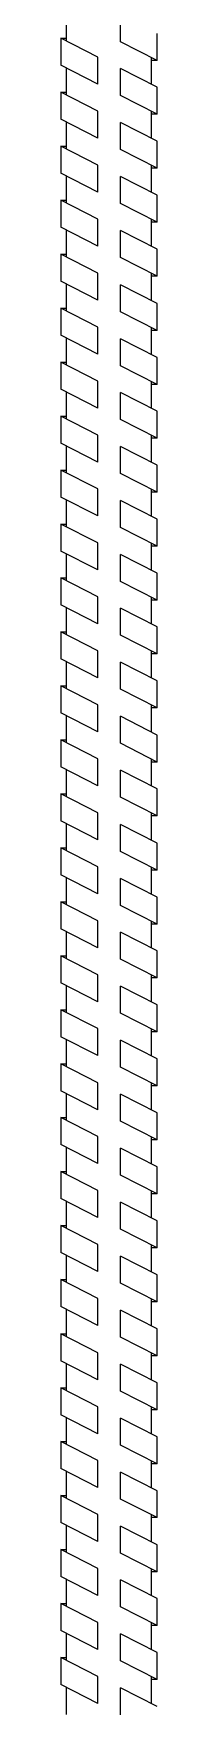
# Model space of a CAD drawing. Header units: millimetres. Extents: x -1985 to 969, y 203 to 500.
# Drawn here: x -1833.58 to -1833.08, y 445.53 to 454.21 of the extents above; entities that cross this region are included whole.
import ezdxf

# ---------------------------------------------------------------- set-up
doc = ezdxf.new("R2010")
doc.units = ezdxf.units.MM
doc.layers.add('ШПАЛА', color=7, linetype='Continuous')

# ---------------------------------------------------------------- blocks, each defined once
blk = doc.blocks.new('Анкер витой')
at = {"color": 252}
for p, q in [((-147935.58, -8376.26), (-147935.58, -8369.26)), ((-147935.58, -8376.26), (-147926.07, -8371.42)), ((-147920.22, -8375.39), (-147910.58, -8370.47)), ((-147910.58, -8370.47), (-147912.09, -8370.47)), ((-147910.58, -8370.47), (-147910.58, -8377.47)), ((-147935.58, -8376.26), (-147934.09, -8376.26)), ((-147920.22, -8382.39), (-147910.58, -8377.47)), ((-147935.58, -8383.21), (-147926.07, -8378.36)), ((-147935.58, -8390.21), (-147935.58, -8383.21)), ((-147935.58, -8390.21), (-147926.07, -8385.36)), ((-147920.22, -8389.39), (-147910.58, -8384.48)), ((-147910.58, -8384.48), (-147912.09, -8384.48)), ((-147910.58, -8384.48), (-147910.58, -8391.48)), ((-147935.58, -8390.21), (-147934.09, -8390.21)), ((-147935.58, -8397.22), (-147926.07, -8392.37)), ((-147920.22, -8396.39), (-147910.58, -8391.48)), ((-147935.58, -8404.22), (-147935.58, -8397.22)), ((-147935.58, -8404.22), (-147926.07, -8399.37)), ((-147920.22, -8403.4), (-147910.58, -8398.49)), ((-147910.58, -8398.49), (-147912.09, -8398.49)), ((-147910.58, -8398.49), (-147910.58, -8405.49)), ((-147935.58, -8404.22), (-147934.09, -8404.22)), ((-147935.58, -8411.23), (-147926.07, -8406.38)), ((-147920.22, -8410.4), (-147910.58, -8405.49)), ((-147935.58, -8418.23), (-147935.58, -8411.23)), ((-147920.22, -8417.41), (-147910.58, -8412.5)), ((-147910.58, -8412.5), (-147912.09, -8412.5)), ((-147910.58, -8412.5), (-147910.58, -8419.5)), ((-147935.58, -8418.23), (-147926.07, -8413.38)), ((-147935.58, -8418.23), (-147934.09, -8418.23)), ((-147935.58, -8425.24), (-147926.07, -8420.39)), ((-147920.22, -8424.41), (-147910.58, -8419.5)), ((-147935.58, -8432.24), (-147935.58, -8425.24)), ((-147935.58, -8432.24), (-147926.07, -8427.39)), ((-147920.22, -8431.44), (-147910.58, -8426.52)), ((-147910.58, -8426.53), (-147912.09, -8426.53)), ((-147910.58, -8426.52), (-147910.58, -8433.52)), ((-147935.58, -8432.24), (-147934.09, -8432.24)), ((-147920.22, -8438.44), (-147910.58, -8433.52)), ((-147935.58, -8439.26), (-147926.07, -8434.42)), ((-147935.58, -8446.26), (-147935.58, -8439.26)), ((-147935.58, -8446.26), (-147926.07, -8441.42)), ((-147920.22, -8445.45), (-147910.58, -8440.53)), ((-147910.58, -8440.53), (-147912.09, -8440.53)), ((-147910.58, -8440.53), (-147910.58, -8447.53)), ((-147935.58, -8446.26), (-147934.09, -8446.26)), ((-147935.58, -8453.27), (-147926.07, -8448.43)), ((-147920.22, -8452.45), (-147910.58, -8447.53)), ((-147935.58, -8460.27), (-147935.58, -8453.27)), ((-147935.58, -8460.27), (-147926.07, -8455.43)), ((-147920.22, -8459.4), (-147910.58, -8454.49)), ((-147910.58, -8454.49), (-147912.09, -8454.49)), ((-147910.58, -8454.49), (-147910.58, -8461.49)), ((-147935.58, -8460.27), (-147934.09, -8460.27)), ((-147935.58, -8467.23), (-147926.07, -8462.38)), ((-147920.22, -8466.4), (-147910.58, -8461.49)), ((-147935.58, -8474.23), (-147935.58, -8467.23)), ((-147920.22, -8473.41), (-147910.58, -8468.5)), ((-147910.58, -8468.5), (-147912.09, -8468.5)), ((-147910.58, -8468.5), (-147910.58, -8475.5)), ((-147935.58, -8474.23), (-147926.07, -8469.38)), ((-147935.58, -8474.23), (-147934.09, -8474.23)), ((-147935.58, -8481.24), (-147926.07, -8476.39)), ((-147920.22, -8480.41), (-147910.58, -8475.5)), ((-147935.58, -8488.24), (-147935.58, -8481.24)), ((-147935.58, -8488.24), (-147926.07, -8483.39)), ((-147920.22, -8487.38), (-147910.58, -8482.47)), ((-147910.58, -8482.47), (-147912.09, -8482.47)), ((-147910.58, -8482.47), (-147910.58, -8489.47)), ((-147935.58, -8488.24), (-147934.09, -8488.24)), ((-147935.58, -8495.21), (-147926.07, -8490.36)), ((-147920.22, -8494.38), (-147910.58, -8489.47)), ((-147935.58, -8502.21), (-147935.58, -8495.21)), ((-147935.58, -8502.21), (-147926.07, -8497.36)), ((-147920.22, -8501.39), (-147910.58, -8496.48)), ((-147910.58, -8496.48), (-147912.09, -8496.48)), ((-147910.58, -8496.48), (-147910.58, -8503.48)), ((-147935.58, -8502.21), (-147934.09, -8502.21)), ((-147920.22, -8508.39), (-147910.58, -8503.48)), ((-147935.58, -8509.22), (-147926.07, -8504.37)), ((-147935.58, -8516.22), (-147935.58, -8509.22)), ((-147935.58, -8516.22), (-147926.07, -8511.37)), ((-147920.22, -8515.34), (-147910.58, -8510.43)), ((-147910.58, -8510.43), (-147912.09, -8510.43)), ((-147910.58, -8510.43), (-147910.58, -8517.43)), ((-147935.58, -8516.22), (-147934.09, -8516.22)), ((-147935.58, -8523.17), (-147926.07, -8518.32)), ((-147920.22, -8522.34), (-147910.58, -8517.43)), ((-147935.58, -8530.17), (-147935.58, -8523.17)), ((-147935.58, -8530.17), (-147926.07, -8525.32)), ((-147920.22, -8529.35), (-147910.58, -8524.44)), ((-147910.58, -8524.44), (-147912.09, -8524.44)), ((-147910.58, -8524.44), (-147910.58, -8531.44)), ((-147935.58, -8530.17), (-147934.09, -8530.17)), ((-147935.58, -8537.18), (-147926.07, -8532.33)), ((-147920.22, -8536.35), (-147910.58, -8531.44)), ((-147935.58, -8544.18), (-147935.58, -8537.18)), ((-147920.22, -8543.36), (-147910.58, -8538.45)), ((-147910.58, -8538.45), (-147912.09, -8538.45)), ((-147910.58, -8538.45), (-147910.58, -8545.45)), ((-147935.58, -8544.18), (-147926.07, -8539.33)), ((-147935.58, -8544.18), (-147934.09, -8544.18)), ((-147935.58, -8551.19), (-147926.07, -8546.34)), ((-147920.22, -8550.36), (-147910.58, -8545.45)), ((-147935.58, -8558.19), (-147935.58, -8551.19)), ((-147935.58, -8558.19), (-147926.07, -8553.34)), ((-147920.22, -8557.37), (-147910.58, -8552.46)), ((-147910.58, -8552.46), (-147912.09, -8552.46)), ((-147910.58, -8552.46), (-147910.58, -8559.46)), ((-147935.58, -8558.19), (-147934.09, -8558.19)), ((-147920.22, -8564.37), (-147910.58, -8559.46)), ((-147935.58, -8565.19), (-147926.07, -8560.35)), ((-147935.58, -8572.19), (-147935.58, -8565.19)), ((-147935.58, -8572.19), (-147926.07, -8567.35)), ((-147920.22, -8571.4), (-147910.58, -8566.48)), ((-147910.58, -8566.48), (-147912.09, -8566.48)), ((-147910.58, -8566.48), (-147910.58, -8573.48)), ((-147935.58, -8572.19), (-147934.09, -8572.19)), ((-147935.58, -8579.22), (-147926.07, -8574.37)), ((-147920.22, -8578.4), (-147910.58, -8573.48)), ((-147935.58, -8586.22), (-147935.58, -8579.22)), ((-147935.58, -8586.22), (-147926.07, -8581.37)), ((-147920.22, -8585.41), (-147910.58, -8580.49)), ((-147910.58, -8580.49), (-147912.09, -8580.49)), ((-147910.58, -8580.49), (-147910.58, -8587.49)), ((-147935.58, -8586.22), (-147934.09, -8586.22)), ((-147935.58, -8593.23), (-147926.07, -8588.38)), ((-147920.22, -8592.41), (-147910.58, -8587.49)), ((-147935.58, -8600.23), (-147935.58, -8593.23)), ((-147920.22, -8599.36), (-147910.58, -8594.45)), ((-147910.58, -8594.45), (-147912.09, -8594.45)), ((-147910.58, -8594.45), (-147910.58, -8601.45)), ((-147935.58, -8600.23), (-147926.07, -8595.38)), ((-147935.58, -8600.23), (-147934.09, -8600.23)), ((-147935.58, -8607.18), (-147926.07, -8602.34)), ((-147920.22, -8606.36), (-147910.58, -8601.45)), ((-147935.58, -8614.18), (-147935.58, -8607.18)), ((-147935.58, -8614.18), (-147926.07, -8609.34)), ((-147920.22, -8613.37), (-147910.58, -8608.46)), ((-147910.58, -8608.46), (-147912.09, -8608.46)), ((-147910.58, -8608.46), (-147910.58, -8615.46)), ((-147935.58, -8614.18), (-147934.09, -8614.18)), ((-147935.58, -8621.19), (-147926.07, -8616.35)), ((-147920.22, -8620.37), (-147910.58, -8615.46)), ((-147935.58, -8628.19), (-147935.58, -8621.19)), ((-147935.58, -8628.19), (-147926.07, -8623.35)), ((-147920.22, -8627.34), (-147910.58, -8622.42)), ((-147910.58, -8622.42), (-147912.09, -8622.42)), ((-147910.58, -8622.42), (-147910.58, -8629.42)), ((-147935.58, -8628.19), (-147934.09, -8628.19)), ((-147920.22, -8634.34), (-147910.58, -8629.42)), ((-147935.58, -8635.16), (-147926.07, -8630.32)), ((-147935.58, -8642.16), (-147935.58, -8635.16)), ((-147935.58, -8642.16), (-147926.07, -8637.32)), ((-147920.22, -8641.35), (-147910.58, -8636.43)), ((-147910.58, -8636.43), (-147912.09, -8636.43)), ((-147910.58, -8636.43), (-147910.58, -8643.43)), ((-147935.58, -8642.16), (-147934.09, -8642.16)), ((-147935.58, -8649.17), (-147926.07, -8644.33)), ((-147920.22, -8648.35), (-147910.58, -8643.43)), ((-147935.58, -8656.17), (-147935.58, -8649.17)), ((-147920.22, -8655.31), (-147910.58, -8650.4)), ((-147910.58, -8650.4), (-147912.09, -8650.4)), ((-147910.58, -8650.4), (-147910.58, -8657.4)), ((-147935.58, -8656.17), (-147926.07, -8651.33)), ((-147935.58, -8656.17), (-147934.09, -8656.17)), ((-147935.58, -8663.14), (-147926.07, -8658.29)), ((-147920.22, -8662.31), (-147910.58, -8657.4)), ((-147935.58, -8670.14), (-147935.58, -8663.14)), ((-147935.58, -8670.14), (-147926.07, -8665.29)), ((-147920.22, -8669.32), (-147910.58, -8664.41)), ((-147910.58, -8664.41), (-147912.09, -8664.41)), ((-147910.58, -8664.41), (-147910.58, -8671.41)), ((-147935.58, -8670.14), (-147934.09, -8670.14)), ((-147935.58, -8677.15), (-147926.07, -8672.3)), ((-147920.22, -8676.32), (-147910.58, -8671.41)), ((-147935.58, -8684.15), (-147935.58, -8677.15)), ((-147935.58, -8684.15), (-147926.07, -8679.3)), ((-147920.22, -8683.33), (-147910.58, -8678.42)), ((-147910.58, -8678.42), (-147912.09, -8678.42)), ((-147910.58, -8678.42), (-147910.58, -8685.42)), ((-147935.58, -8684.15), (-147934.09, -8684.15)), ((-147920.22, -8690.33), (-147910.58, -8685.42)), ((-147935.58, -8691.16), (-147926.07, -8686.31)), ((-147935.58, -8698.16), (-147935.58, -8691.16)), ((-147935.58, -8698.16), (-147926.07, -8693.31)), ((-147920.22, -8697.34), (-147910.58, -8692.43)), ((-147910.58, -8692.43), (-147912.09, -8692.43)), ((-147910.58, -8692.43), (-147910.58, -8699.43)), ((-147935.58, -8698.16), (-147934.09, -8698.16)), ((-147935.58, -8705.17), (-147926.07, -8700.32)), ((-147920.22, -8704.34), (-147910.58, -8699.43)), ((-147935.58, -8712.17), (-147935.58, -8705.17)), ((-147935.58, -8712.17), (-147926.07, -8707.32)), ((-147920.22, -8711.37), (-147910.58, -8706.45)), ((-147910.58, -8706.45), (-147912.09, -8706.45)), ((-147910.58, -8706.45), (-147910.58, -8713.45)), ((-147935.58, -8712.17), (-147934.09, -8712.17)), ((-147935.58, -8719.19), (-147926.07, -8714.35)), ((-147920.22, -8718.37), (-147910.58, -8713.45)), ((-147935.58, -8726.19), (-147935.58, -8719.19)), ((-147920.22, -8725.38), (-147910.58, -8720.46)), ((-147910.58, -8720.46), (-147912.09, -8720.46)), ((-147910.58, -8720.46), (-147910.58, -8727.46)), ((-147935.58, -8726.19), (-147926.07, -8721.35)), ((-147935.58, -8726.19), (-147934.09, -8726.19)), ((-147935.58, -8733.2), (-147926.07, -8728.36)), ((-147920.22, -8732.38), (-147910.58, -8727.46)), ((-147935.58, -8740.2), (-147935.58, -8733.2)), ((-147935.58, -8740.2), (-147926.07, -8735.36)), ((-147920.22, -8739.33), (-147910.58, -8734.42)), ((-147910.58, -8734.42), (-147912.09, -8734.42)), ((-147910.58, -8734.42), (-147910.58, -8741.42)), ((-147935.58, -8740.2), (-147934.09, -8740.2)), ((-147935.58, -8747.15), (-147926.07, -8742.31)), ((-147920.22, -8746.33), (-147910.58, -8741.42)), ((-147935.58, -8754.15), (-147935.58, -8747.15)), ((-147935.58, -8754.15), (-147926.07, -8749.31)), ((-147920.22, -8753.34), (-147910.58, -8748.43)), ((-147910.58, -8748.43), (-147912.09, -8748.43)), ((-147910.58, -8748.43), (-147910.58, -8755.43)), ((-147935.58, -8754.15), (-147934.09, -8754.15)), ((-147935.58, -8761.16), (-147926.07, -8756.32)), ((-147920.22, -8760.34), (-147910.58, -8755.43)), ((-147935.58, -8768.16), (-147935.58, -8761.16)), ((-147935.58, -8768.16), (-147926.07, -8763.32)), ((-147920.22, -8767.31), (-147910.58, -8762.4)), ((-147910.58, -8762.4), (-147912.09, -8762.4)), ((-147910.58, -8762.4), (-147910.58, -8769.4)), ((-147935.58, -8768.16), (-147934.09, -8768.16)), ((-147935.58, -8775.13), (-147926.07, -8770.29)), ((-147920.22, -8774.31), (-147910.58, -8769.4)), ((-147935.58, -8782.13), (-147935.58, -8775.13)), ((-147920.22, -8781.32), (-147910.58, -8776.41)), ((-147910.58, -8776.41), (-147912.09, -8776.41)), ((-147910.58, -8776.41), (-147910.58, -8783.41)), ((-147935.58, -8782.13), (-147926.07, -8777.29)), ((-147935.58, -8782.13), (-147934.09, -8782.13)), ((-147935.58, -8789.14), (-147926.07, -8784.3)), ((-147920.22, -8788.32), (-147910.58, -8783.41)), ((-147935.58, -8796.14), (-147935.58, -8789.14)), ((-147935.58, -8796.14), (-147926.07, -8791.3)), ((-147920.22, -8795.3), (-147910.58, -8790.39)), ((-147910.58, -8790.39), (-147912.09, -8790.39)), ((-147910.58, -8790.39), (-147910.58, -8797.39)), ((-147935.58, -8796.14), (-147934.09, -8796.14)), ((-147935.58, -8803.13), (-147926.07, -8798.28)), ((-147920.22, -8802.3), (-147910.58, -8797.39))]:
    blk.add_line(p, q, dxfattribs=at)
at = {"layer": 'ШПАЛА', "color": 252}
for p, q in [((-147926.07, -8371.42), (-147926.07, -8364.42)), ((-147912.09, -8371.24), (-147912.09, -8364.29)), ((-147934.09, -8382.45), (-147934.09, -8375.5)), ((-147920.22, -8382.39), (-147920.22, -8375.39)), ((-147926.07, -8385.36), (-147926.07, -8378.36)), ((-147912.09, -8385.25), (-147912.09, -8378.24)), ((-147934.09, -8396.46), (-147934.09, -8389.45)), ((-147920.22, -8396.39), (-147920.22, -8389.39)), ((-147926.07, -8399.37), (-147926.07, -8392.37)), ((-147912.09, -8399.26), (-147912.09, -8392.25)), ((-147934.09, -8410.47), (-147934.09, -8403.46)), ((-147920.22, -8410.4), (-147920.22, -8403.4)), ((-147926.07, -8413.38), (-147926.07, -8406.38)), ((-147912.09, -8413.27), (-147912.09, -8406.26)), ((-147934.09, -8424.48), (-147934.09, -8417.47)), ((-147926.07, -8427.39), (-147926.07, -8420.39)), ((-147920.22, -8424.41), (-147920.22, -8417.41)), ((-147912.09, -8427.29), (-147912.09, -8420.27)), ((-147934.09, -8438.5), (-147934.09, -8431.48)), ((-147920.22, -8438.44), (-147920.22, -8431.44)), ((-147912.09, -8441.3), (-147912.09, -8434.29)), ((-147926.07, -8441.42), (-147926.07, -8434.42)), ((-147934.09, -8452.51), (-147934.09, -8445.5)), ((-147920.22, -8452.45), (-147920.22, -8445.45)), ((-147926.07, -8455.43), (-147926.07, -8448.43)), ((-147912.09, -8455.26), (-147912.09, -8448.3)), ((-147934.09, -8466.47), (-147934.09, -8459.51)), ((-147920.22, -8466.4), (-147920.22, -8459.4)), ((-147926.07, -8469.38), (-147926.07, -8462.38)), ((-147912.09, -8469.27), (-147912.09, -8462.26)), ((-147934.09, -8480.48), (-147934.09, -8473.47)), ((-147926.07, -8483.39), (-147926.07, -8476.39)), ((-147920.22, -8480.41), (-147920.22, -8473.41)), ((-147912.09, -8483.24), (-147912.09, -8476.27)), ((-147934.09, -8494.45), (-147934.09, -8487.48)), ((-147926.07, -8497.36), (-147926.07, -8490.36)), ((-147920.22, -8494.38), (-147920.22, -8487.38)), ((-147912.09, -8497.25), (-147912.09, -8490.24)), ((-147934.09, -8508.45), (-147934.09, -8501.45)), ((-147920.22, -8508.39), (-147920.22, -8501.39)), ((-147926.07, -8511.37), (-147926.07, -8504.37)), ((-147912.09, -8511.19), (-147912.09, -8504.25)), ((-147934.09, -8522.4), (-147934.09, -8515.45)), ((-147920.22, -8522.34), (-147920.22, -8515.34)), ((-147926.07, -8525.32), (-147926.07, -8518.32)), ((-147912.09, -8525.2), (-147912.09, -8518.19)), ((-147934.09, -8536.41), (-147934.09, -8529.4)), ((-147920.22, -8536.35), (-147920.22, -8529.35)), ((-147926.07, -8539.33), (-147926.07, -8532.33)), ((-147912.09, -8539.21), (-147912.09, -8532.2)), ((-147934.09, -8550.42), (-147934.09, -8543.41)), ((-147926.07, -8553.34), (-147926.07, -8546.34)), ((-147920.22, -8550.36), (-147920.22, -8543.36)), ((-147912.09, -8553.22), (-147912.09, -8546.21)), ((-147934.09, -8564.43), (-147934.09, -8557.42)), ((-147920.22, -8564.37), (-147920.22, -8557.37)), ((-147926.07, -8567.35), (-147926.07, -8560.35)), ((-147912.09, -8567.25), (-147912.09, -8560.22)), ((-147934.09, -8578.46), (-147934.09, -8571.43)), ((-147920.22, -8578.4), (-147920.22, -8571.4)), ((-147926.07, -8581.37), (-147926.07, -8574.37)), ((-147912.09, -8581.26), (-147912.09, -8574.25)), ((-147934.09, -8592.47), (-147934.09, -8585.46)), ((-147920.22, -8592.41), (-147920.22, -8585.41)), ((-147926.07, -8595.38), (-147926.07, -8588.38)), ((-147912.09, -8595.21), (-147912.09, -8588.26)), ((-147934.09, -8606.42), (-147934.09, -8599.47)), ((-147926.07, -8609.34), (-147926.07, -8602.34)), ((-147920.22, -8606.36), (-147920.22, -8599.36)), ((-147912.09, -8609.22), (-147912.09, -8602.21)), ((-147934.09, -8620.43), (-147934.09, -8613.42)), ((-147926.07, -8623.35), (-147926.07, -8616.35)), ((-147920.22, -8620.37), (-147920.22, -8613.37)), ((-147912.09, -8623.19), (-147912.09, -8616.22)), ((-147934.09, -8634.4), (-147934.09, -8627.43)), ((-147920.22, -8634.34), (-147920.22, -8627.34)), ((-147926.07, -8637.32), (-147926.07, -8630.32)), ((-147912.09, -8637.2), (-147912.09, -8630.19)), ((-147934.09, -8648.41), (-147934.09, -8641.4)), ((-147920.22, -8648.35), (-147920.22, -8641.35)), ((-147926.07, -8651.33), (-147926.07, -8644.33)), ((-147912.09, -8651.17), (-147912.09, -8644.2)), ((-147934.09, -8662.38), (-147934.09, -8655.41)), ((-147920.22, -8662.31), (-147920.22, -8655.31)), ((-147926.07, -8665.29), (-147926.07, -8658.29)), ((-147912.09, -8665.18), (-147912.09, -8658.17)), ((-147934.09, -8676.39), (-147934.09, -8669.38)), ((-147926.07, -8679.3), (-147926.07, -8672.3)), ((-147920.22, -8676.32), (-147920.22, -8669.32)), ((-147912.09, -8679.19), (-147912.09, -8672.18)), ((-147934.09, -8690.39), (-147934.09, -8683.39)), ((-147920.22, -8690.33), (-147920.22, -8683.33)), ((-147926.07, -8693.31), (-147926.07, -8686.31)), ((-147912.09, -8693.2), (-147912.09, -8686.19)), ((-147934.09, -8704.4), (-147934.09, -8697.39)), ((-147920.22, -8704.34), (-147920.22, -8697.34)), ((-147926.07, -8707.32), (-147926.07, -8700.32)), ((-147912.09, -8707.22), (-147912.09, -8700.2)), ((-147934.09, -8718.43), (-147934.09, -8711.4)), ((-147920.22, -8718.37), (-147920.22, -8711.37)), ((-147926.07, -8721.35), (-147926.07, -8714.35)), ((-147912.09, -8721.23), (-147912.09, -8714.22)), ((-147934.09, -8732.44), (-147934.09, -8725.43)), ((-147926.07, -8735.36), (-147926.07, -8728.36)), ((-147920.22, -8732.38), (-147920.22, -8725.38)), ((-147912.09, -8735.18), (-147912.09, -8728.23)), ((-147934.09, -8746.39), (-147934.09, -8739.44)), ((-147926.07, -8749.31), (-147926.07, -8742.31)), ((-147920.22, -8746.33), (-147920.22, -8739.33)), ((-147912.09, -8749.19), (-147912.09, -8742.18)), ((-147934.09, -8760.4), (-147934.09, -8753.39)), ((-147920.22, -8760.34), (-147920.22, -8753.34)), ((-147926.07, -8763.32), (-147926.07, -8756.32)), ((-147912.09, -8763.16), (-147912.09, -8756.19)), ((-147934.09, -8774.37), (-147934.09, -8767.4)), ((-147920.22, -8774.31), (-147920.22, -8767.31)), ((-147926.07, -8777.29), (-147926.07, -8770.29)), ((-147912.09, -8777.17), (-147912.09, -8770.16)), ((-147934.09, -8788.38), (-147934.09, -8781.37)), ((-147920.22, -8788.32), (-147920.22, -8781.32)), ((-147926.07, -8791.3), (-147926.07, -8784.3)), ((-147912.09, -8791.16), (-147912.09, -8784.17)), ((-147934.09, -8802.37), (-147934.09, -8795.38)), ((-147926.07, -8805.28), (-147926.07, -8798.28)), ((-147920.22, -8802.3), (-147920.22, -8795.3)), ((-147912.09, -8805.17), (-147912.09, -8798.16))]:
    blk.add_line(p, q, dxfattribs=at)

msp = doc.modelspace()

# ---------------------------------------------------------------- block references
at = {"extrusion": (0, 0, -1), "xscale": 0.01999999999998181, "yscale": 0.01999999999998181, "zscale": -0.02}
msp.add_blockref('Анкер витой', (4791.7945, 621.5965), dxfattribs=at)

doc.saveas('drawing.dxf')
